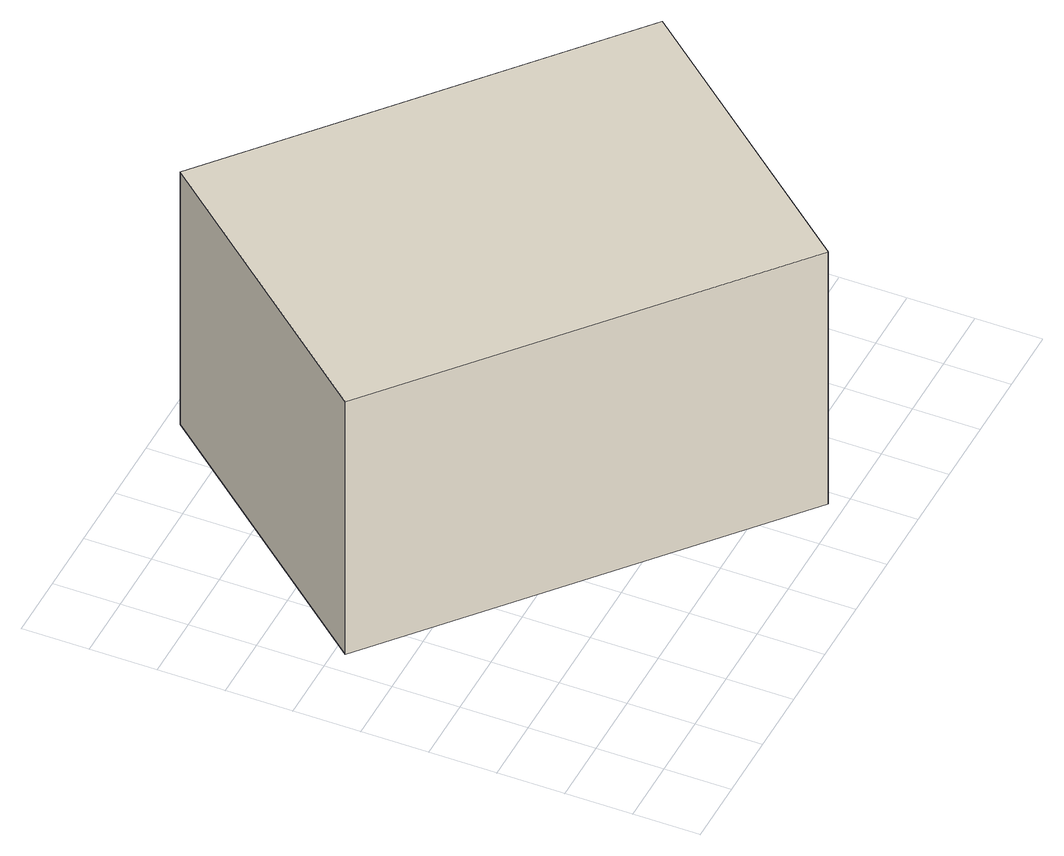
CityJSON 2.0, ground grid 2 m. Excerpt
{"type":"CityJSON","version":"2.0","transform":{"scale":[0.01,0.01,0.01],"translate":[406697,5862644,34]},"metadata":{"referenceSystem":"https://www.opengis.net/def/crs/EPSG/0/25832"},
"CityObjects":{
"building1":{"type":"Building","attributes":{"Gemeindeschluessel":"03454033","AbsoluteHoehe":"34.25","MittlereTraufHoehe":"42.586","Firsthoehe":"43.983","function":"31001_2000","roofType":"3100","measuredHeight":9.73},"address":[{"country":"Germany","locality":"Lorup"}],"geometry":[{"type":"MultiSurface","lod":"1","boundaries":[[[0,1,2,3]],[[4,5,6,7]],[[4,7,3,2]],[[5,4,2,1]],[[6,5,1,0]],[[7,6,0,3]]]}]}
},
"vertices":[
[67,968,928],[1157,46,928],[1818,837,928],[728,1757,928],[1818,837,25],[1157,46,25],[67,968,25],[728,1757,25]
]}
